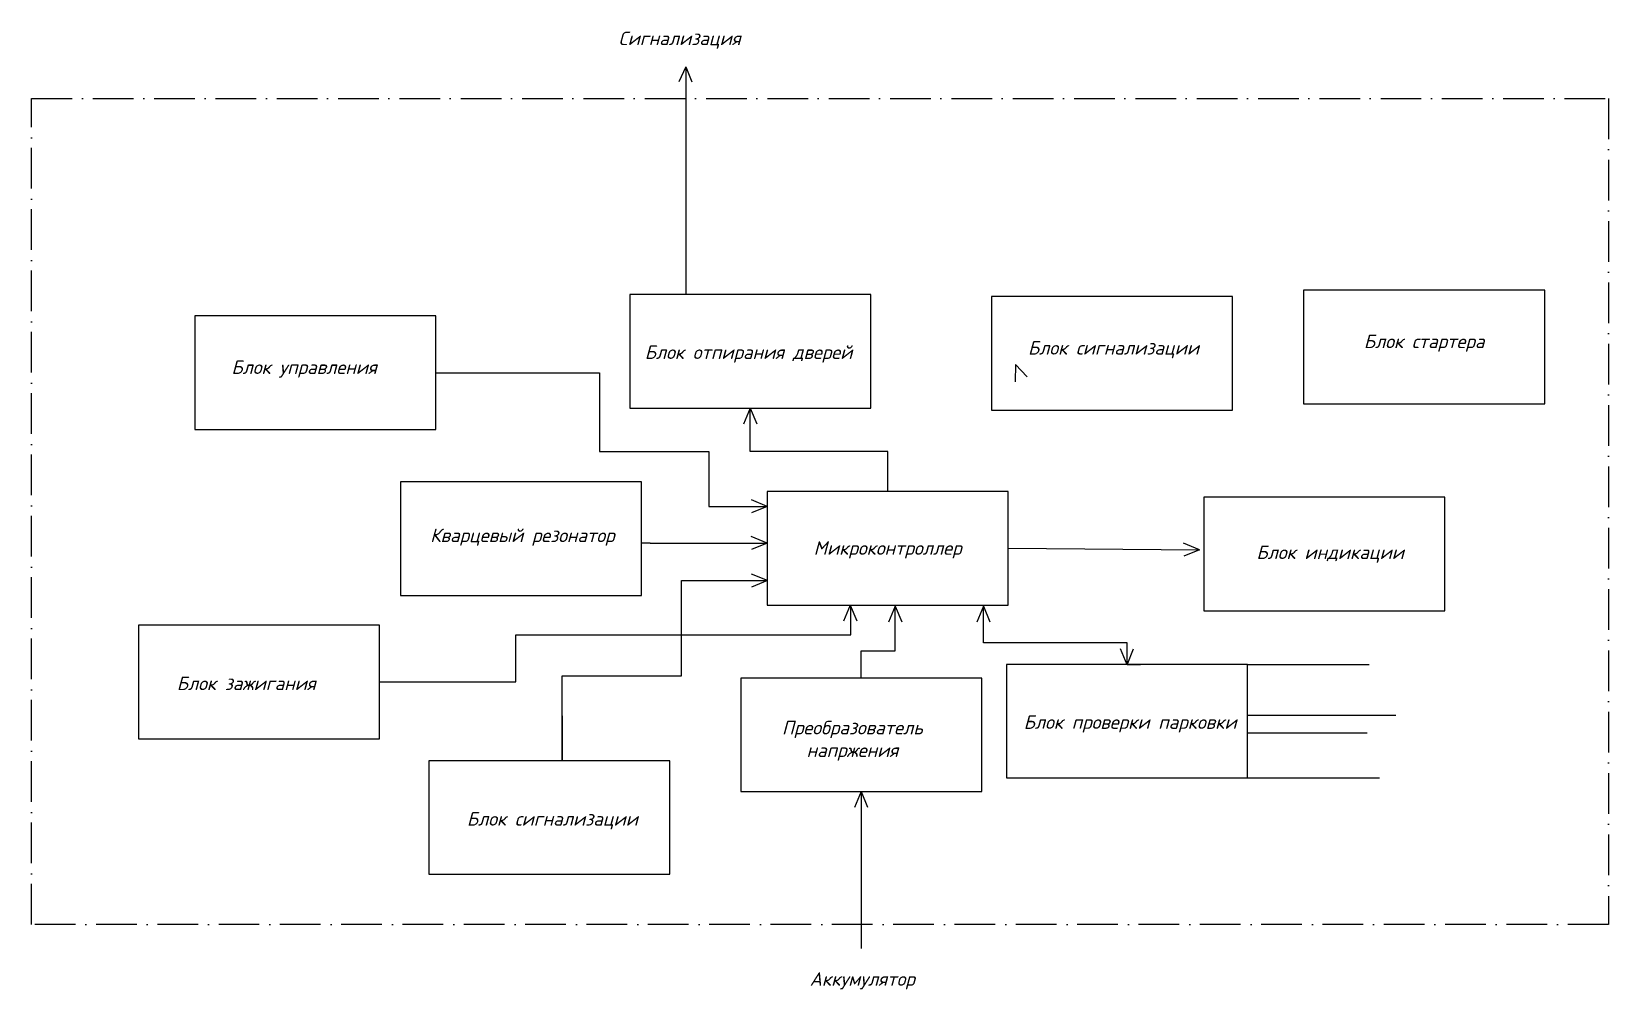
# Model space of a CAD drawing. Header units: millimetres. Extents: x 19 to 6247, y -3126 to 6.
# Drawn here: x 5781.7 to 6247.1, y -2745.1 to -2462.5 of the extents above; entities that cross this region are included whole.
import ezdxf

# ---------------------------------------------------------------- set-up
doc = ezdxf.new("R2010")
doc.units = ezdxf.units.MM
doc.linetypes.add('ACAD_ISO10W100', pattern=[18, 12, -3, 0, -3])
doc.layers.get('0').update_dxf_attribs({"lineweight": 80})
doc.styles.add('Мой', font='isocpeui.ttf')

msp = doc.modelspace()

# ---------------------------------------------------------------- linework, layer by layer
at = {"lineweight": -2}
for p, q in [((5974.8, -2472.85), (5972.76, -2477.35)), ((5974.8, -2472.85), (5976.64, -2477.27)), ((5901.05, -2563.15), (5949.39, -2563.15)), ((5949.39, -2563.15), (5949.39, -2586.44)), ((6072.08, -2560.75), (6072.04, -2565.86)), ((6072.08, -2560.75), (6075.6, -2564.33)), ((5993.84, -2573.56), (5991.89, -2578.28)), ((5993.84, -2573.56), (5995.77, -2578.2)), ((5949.39, -2586.44), (5981.57, -2586.44)), ((5981.57, -2586.44), (5981.57, -2602.58)), ((5998.87, -2602.62), (5994.16, -2600.67)), ((5981.57, -2602.58), (5998.85, -2602.58)), ((5998.87, -2602.62), (5994.23, -2604.54)), ((5964.3, -2613.42), (5998.85, -2613.42)), ((5998.85, -2613.42), (5994.14, -2611.46)), ((5998.85, -2613.42), (5994.21, -2615.34)), ((6126.47, -2615.38), (6121.75, -2613.43)), ((6126.47, -2615.38), (6121.83, -2617.31)), ((5998.89, -2624.5), (5994.18, -2622.55)), ((5998.89, -2624.5), (5994.25, -2626.43)), ((6023.35, -2631.7), (6021.4, -2636.42)), ((6023.35, -2631.7), (6025.27, -2636.35)), ((6023.48, -2640.45), (6023.48, -2631.69)), ((6023.48, -2631.69), (6023.48, -2631.69)), ((6036.61, -2632.06), (6034.66, -2636.77)), ((6036.61, -2632.06), (6038.53, -2636.7)), ((6036.61, -2645.26), (6036.61, -2632.06)), ((6062.65, -2632.06), (6060.7, -2636.77)), ((6062.65, -2632.06), (6064.57, -2636.7)), ((6062.65, -2642.88), (6062.65, -2632.06)), ((5924.67, -2654.39), (5924.67, -2640.45)), ((5924.67, -2640.45), (6023.48, -2640.45)), ((6105.06, -2642.88), (6062.65, -2642.88)), ((6105.06, -2649.22), (6105.06, -2642.88)), ((6026.61, -2653.27), (6026.61, -2645.26)), ((6026.61, -2645.26), (6036.61, -2645.26)), ((6105.05, -2649.31), (6103.13, -2644.67)), ((6105.05, -2649.31), (6107, -2644.6)), ((6105.11, -2649.23), (6108.98, -2649.23)), ((6108.98, -2649.23), (6105.78, -2649.23)), ((6140.62, -2649.22), (6176.49, -2649.22)), ((5884.44, -2654.39), (5924.67, -2654.39)), ((6140.62, -2664.24), (6184.36, -2664.24)), ((6140.62, -2669.44), (6175.89, -2669.44)), ((6140.62, -2682.72), (6179.52, -2682.72)), ((6026.54, -2686.68), (6024.59, -2691.4)), ((6026.54, -2686.68), (6028.46, -2691.32)), ((6026.61, -2686.76), (6026.61, -2733.01))]:
    msp.add_line(p, q, dxfattribs=at)
for points in [[(5974.8, -2472.92), (5974.8, -2472.92), (5974.8, -2472.92), (5974.8, -2540.07)], [(6034.42, -2598.2), (6034.42, -2586.44), (5993.84, -2586.44), (5993.84, -2573.56)], [(5964.3, -2613.42), (5961.72, -2613.42)], [(6069.99, -2614.95), (6126.43, -2615.38)], [(5938.32, -2652.56), (5973.53, -2652.58), (5973.53, -2624.42), (5998.85, -2624.42)], [(5938.32, -2664.36), (5938.32, -2677.63), (5938.32, -2652.56)]]:
    msp.add_lwpolyline(points, dxfattribs=at)
at = {"linetype": 'ACAD_ISO10W100', "lineweight": -2}
msp.add_lwpolyline([(5781.71, -2482.26), (6247.14, -2482.26), (6247.14, -2726), (5781.71, -2726)], close=True, dxfattribs=at)
at = {"lineweight": -2}
for points in [[(5958.28, -2573.56), (6029.41, -2573.56), (6029.41, -2540.07), (5958.28, -2540.07)], [(6065.04, -2574.18), (6136.18, -2574.18), (6136.18, -2540.69), (6065.04, -2540.69)], [(6157.18, -2572.28), (6228.32, -2572.28), (6228.32, -2538.79), (6157.18, -2538.79)], [(5829.92, -2579.89), (5901.05, -2579.89), (5901.05, -2546.4), (5829.92, -2546.4)], [(5890.59, -2628.88), (5961.72, -2628.88), (5961.72, -2595.39), (5890.59, -2595.39)], [(5998.85, -2631.69), (6069.99, -2631.69), (6069.99, -2598.2), (5998.85, -2598.2)], [(6127.7, -2633.4), (6198.83, -2633.4), (6198.83, -2599.9), (6127.7, -2599.9)], [(5813.3, -2671.14), (5884.44, -2671.14), (5884.44, -2637.65), (5813.3, -2637.65)], [(6069.49, -2682.72), (6140.62, -2682.72), (6140.62, -2649.22), (6069.49, -2649.22)], [(5991.05, -2686.76), (6062.18, -2686.76), (6062.18, -2653.27), (5991.05, -2653.27)], [(5898.94, -2711.12), (5970.07, -2711.12), (5970.07, -2677.63), (5898.94, -2677.63)]]:
    msp.add_lwpolyline(points, close=True, dxfattribs=at)

# ---------------------------------------------------------------- texts
at = {"char_height": 4, "attachment_point": 1, "style": 'Мой'}
for s, width, insert in [('Сигнализация', 78.066, (5954.97, -2462.48)), ('Блок отпирания дверей', 78.066, (5962.69, -2555.09)), ('Блок сигнализации', 78.066, (6075.81, -2553.8)), ('Блок стартера', 78.066, (6174.94, -2551.9)), ('Блок управления', 78.066, (5840.69, -2559.52)), ('Кварцевый резонатор', 78.066, (5899.36, -2609.14)), ('Микроконтроллер', 79.4566, (6012.55, -2612.88)), ('Блок индикации', 78.066, (6143.23, -2614.13)), ('Блок зажигания', 78.066, (5824.56, -2652.81)), ('\\pxqc;Преобразователь \\Pнапржения', 78.066, (5984.96, -2665.87)), ('Блок проверки парковки', 78.066, (6074.54, -2664.24)), ('Блок сигнализации', 78.066, (5910.19, -2692.8)), ('Аккумулятор', 78.066, (6011.38, -2740.05))]:
    msp.add_mtext_dynamic_manual_height_columns(s, width=width, gutter_width=6.25, heights=[0], dxfattribs=dict(at, insert=insert))

doc.saveas('drawing.dxf')
